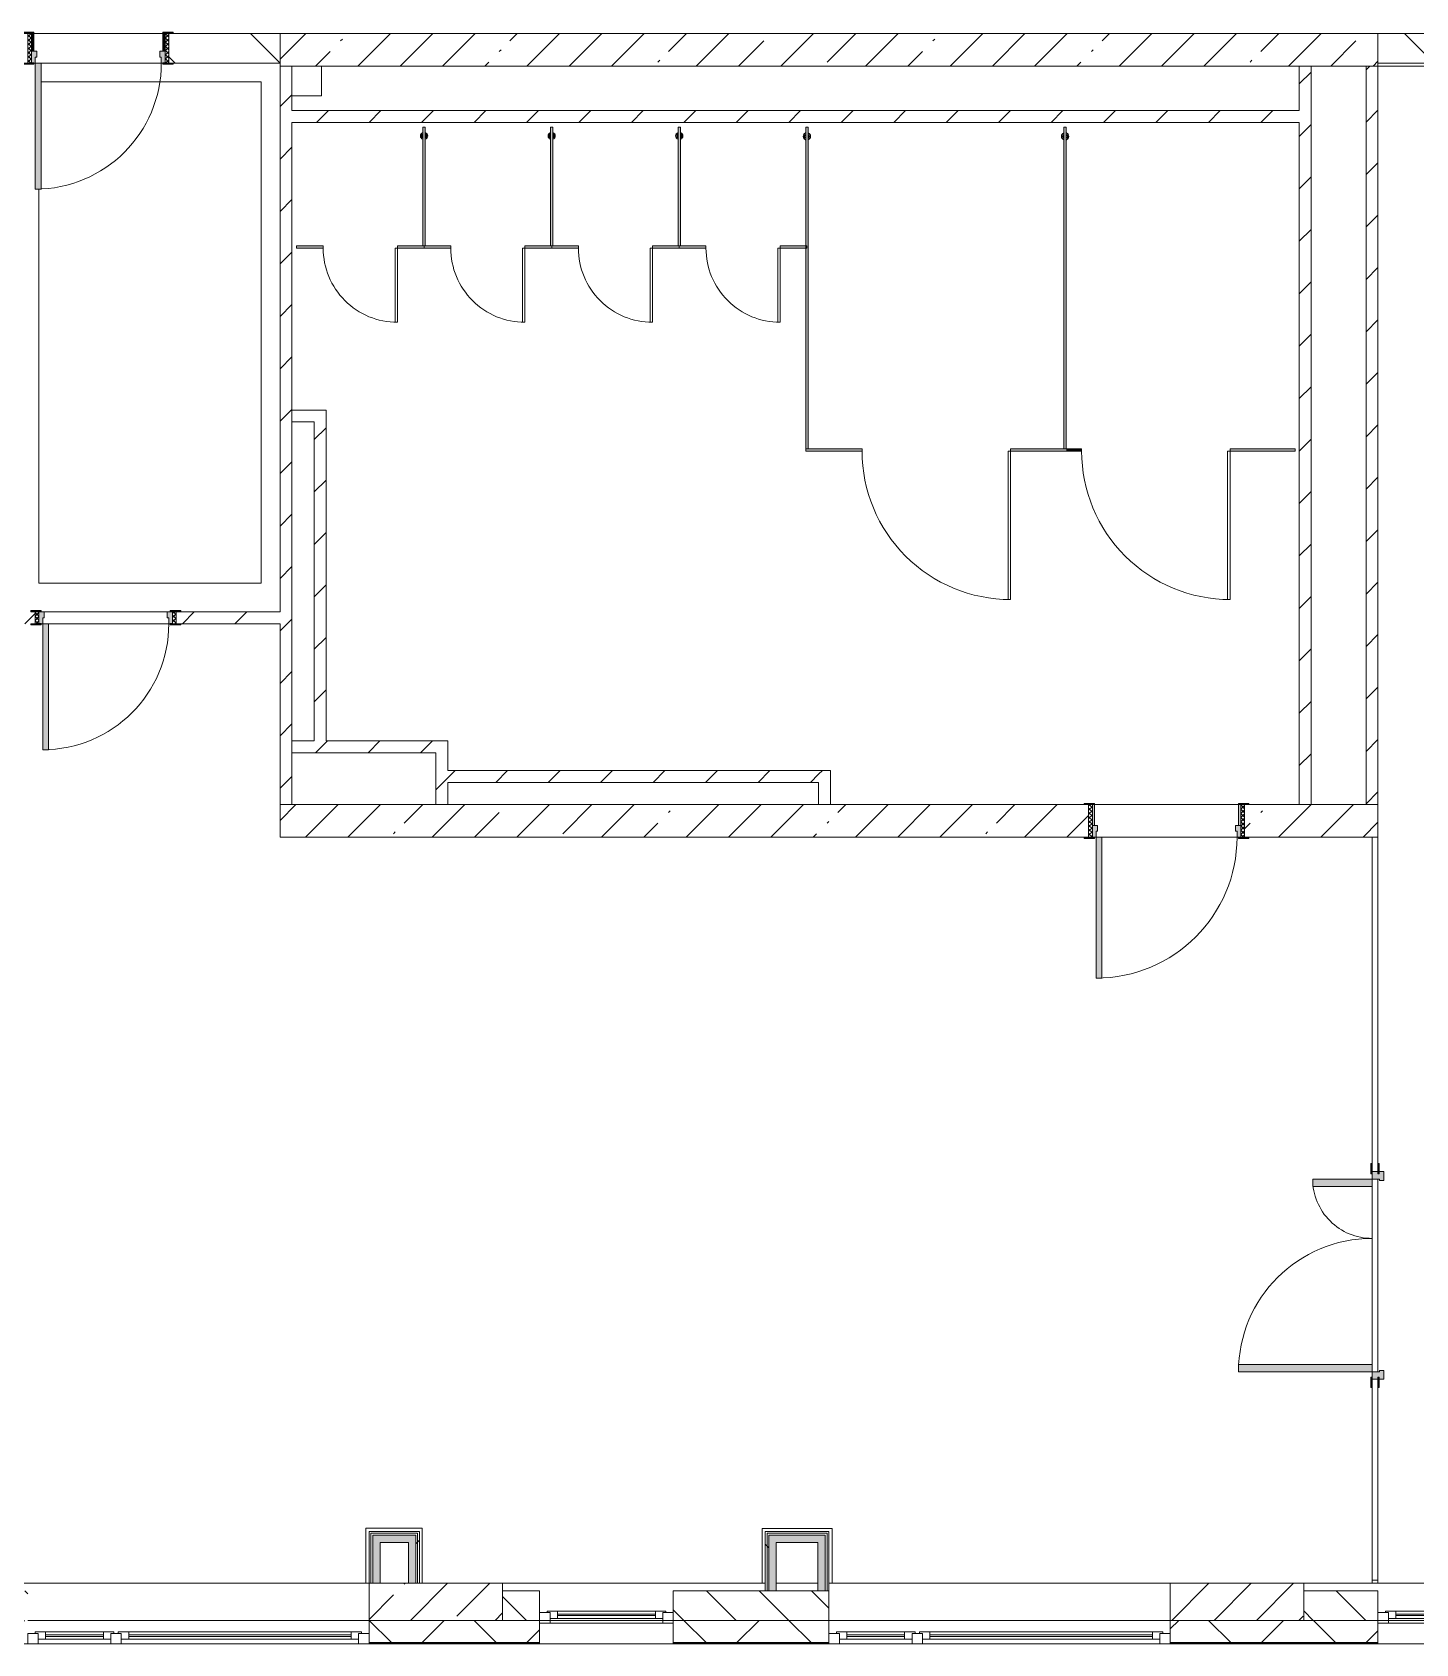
# Model space of a CAD drawing. Header units: millimetres. Extents: x -3245 to 186632, y -8553 to 29000.
# Drawn here: x 169882 to 179207, y -258 to 10608 of the extents above; entities that cross this region are included whole.
import ezdxf

# ---------------------------------------------------------------- set-up
doc = ezdxf.new("R2010")
doc.units = ezdxf.units.MM
for name, color, linetype, lineweight in [('A-DETL-18', 7, 'Continuous', 5), ('A-DOOR-5', 7, 'Continuous', 5), ('A-GENM', 7, 'Continuous', 5), ('A-GLAZ-2', 7, 'Continuous', 5), ('A-WALL', 7, 'Continuous', 9), ('A-WALL-7', 7, 'Continuous', 5), ('I-WALL-29', 7, 'Continuous', 5), ('S-COLS-2', 7, 'Continuous', 5)]:
    doc.layers.add(name, color=color, linetype=linetype, lineweight=lineweight)
for name, color, linetype, lineweight, true_color in [('A-DOOR-2', 7, 'Continuous', 5, 0xaaaaaa), ('A-DOOR-3', 7, 'Continuous', 5, 0xe2e2e2), ('A-DOOR-FRAM-2', 7, 'Continuous', 5, 0xe2e2e2), ('A-DOOR-FRAM-3', 7, 'Continuous', 5, 0xaaaaaa), ('A-FLOR-2', 7, 'Continuous', 5, 0xaaaaaa), ('A-GENM-1', 7, 'Continuous', 5, 0xe2ddcd), ('I-WALL-27', 7, 'Continuous', 5, 0xe7e7e7)]:
    doc.layers.add(name, color=color, linetype=linetype, lineweight=lineweight, true_color=true_color)
pattern_1 = [(45, (59622.45, 0), (-176.7767, 176.7767), [])]
pattern_2 = [(45, (59622.45, 0), (-285.1231, 285.1231), []), (45, (59907.57, 0), (-285.1231, 285.1231), [504.031, -100.806, 16.764, -84.042])]
pattern_3 = [(45, (59622.45, 0), (-530.33, 530.33), []), (135, (59622.45, 0), (-530.33, -530.33), [])]

# ---------------------------------------------------------------- blocks, each defined once
blk = doc.blocks.new('120_Окно_СКБ_1Ст - 120_Окно_СКБ_1Ст 900х2500_h_ с форточкой-22876038-2_4_1_птичка')
at = {"layer": 'A-GLAZ-2'}
for p, q in [((-450, -127), (-450, -57)), ((-450, -57), (-380, -57)), ((450, -57), (-450, -57)), ((-380, -57), (-380, -127)), ((380, -87), (-380, -87)), ((-380, -87), (-380, -127)), ((-330, -137), (-330, -87)), ((-330, -107), (330, -107)), ((330, -137), (330, -87)), ((380, -127), (380, -57)), ((380, -57), (450, -57)), ((380, -127), (380, -87)), ((450, -57), (450, -127)), ((-380, -127), (-450, -127)), ((-450, -127), (-400, -127)), ((-380, -127), (-400, -127)), ((-400, -127), (-400, -137)), ((-400, -137), (400, -137)), ((400, -137), (-400, -137)), ((330, -117), (-330, -117)), ((450, -127), (380, -127)), ((400, -127), (380, -127)), ((400, -127), (450, -127)), ((400, -137), (400, -127))]:
    blk.add_line(p, q, dxfattribs=at)
blk = doc.blocks.new('120_Окно_СКБ_2Ст_Фрамуга сверху - 120_Окно_СКБ_2Ст_2300х2500_h_ ДОО-22877051-2_4_1_птичка')
at = {"layer": 'A-GLAZ-2'}
for p, q in [((-1150, 13), (-1150, 83)), ((-1150, 83), (-1080, 83)), ((1150, 83), (-1150, 83)), ((-1080, 13), (-1150, 13)), ((-1150, 13), (-1100, 13)), ((-1080, 13), (-1100, 13)), ((-1100, 13), (-1100, 3)), ((-1100, 3), (540, 3)), ((540, 3), (-1100, 3)), ((-1080, 83), (-1080, 13)), ((-1080, 83), (1080, 83)), ((520, 53), (-1080, 53)), ((-1080, 53), (-1080, 13)), ((-1030, 3), (-1030, 53)), ((-1030, 33), (470, 33)), ((470, 23), (-1030, 23)), ((470, 3), (470, 53)), ((520, 13), (520, 83)), ((520, 83), (590, 83)), ((520, 13), (520, 53)), ((590, 13), (520, 13)), ((540, 13), (520, 13)), ((540, 13), (570, 13)), ((540, 13), (570, 13)), ((540, 3), (540, 13)), ((590, 13), (570, 13)), ((570, 13), (570, 3)), ((570, 3), (1100, 3)), ((1100, 3), (570, 3)), ((590, 83), (590, 13)), ((1080, 53), (590, 53)), ((590, 53), (590, 13)), ((640, 3), (640, 53)), ((640, 33), (1030, 33)), ((1030, 23), (640, 23)), ((1030, 3), (1030, 53)), ((1080, 13), (1080, 83)), ((1080, 83), (1150, 83)), ((1080, 13), (1080, 53)), ((1150, 13), (1080, 13)), ((1100, 13), (1080, 13)), ((1100, 13), (1150, 13)), ((1100, 3), (1100, 13)), ((1150, 83), (1150, 13))]:
    blk.add_line(p, q, dxfattribs=at)
blk = doc.blocks.new('120_Окно_СКБ_1Ст - 120_Окно_СКБ_1Ст 900х2500_h_ с форточкой-22876796-2_4_1_птичка')
at = {"layer": 'A-GLAZ-2'}
for p, q in [((-450, -127), (-450, -57)), ((-450, -57), (-380, -57)), ((450, -57), (-450, -57)), ((-380, -57), (-380, -127)), ((380, -87), (-380, -87)), ((-380, -87), (-380, -127)), ((-330, -137), (-330, -87)), ((-330, -107), (330, -107)), ((330, -137), (330, -87)), ((380, -127), (380, -57)), ((380, -57), (450, -57)), ((380, -127), (380, -87)), ((450, -57), (450, -127)), ((-380, -127), (-450, -127)), ((-450, -127), (-400, -127)), ((-380, -127), (-400, -127)), ((-400, -127), (-400, -137)), ((-400, -137), (400, -137)), ((400, -137), (-400, -137)), ((330, -117), (-330, -117)), ((450, -127), (380, -127)), ((400, -127), (380, -127)), ((400, -127), (450, -127)), ((400, -137), (400, -127))]:
    blk.add_line(p, q, dxfattribs=at)
blk = doc.blocks.new('110_Дверь_СКБ_1Ст_Внутренняя1 - Д-7а_л__950x2100h_Туалет-V161-2_4_1_птичка')
at = {"layer": 'A-DOOR-2'}
h = blk.add_hatch(dxfattribs=at)
h.set_pattern_fill('FP_168', color=256, style=0, pattern_type=2)
h.set_pattern_definition([(135, (1776.41, 174.685), (-14.14214, -14.14214), []), (225, (1776.41, 174.685), (14.14214, -14.14214), [])])
h.paths.add_polyline_path([(537.5, 110), (512.5, 110), (512.5, -110), (537.5, -110)])
at = {"layer": 'A-DOOR-3'}
h = blk.add_hatch(color=256, dxfattribs=at)
h.paths.add_polyline_path([(487.5, 110), (487.5, 70), (477.5, 70), (477.5, 30), (512.5, 30), (512.5, 110)])
h.paths.add_polyline_path([(-462.5, 110), (-487.5, 110), (-487.5, 30), (-452.5, 30), (-452.5, 70), (-462.5, 70)])
at = {"layer": 'A-DOOR-FRAM-2'}
for points in [[(447.5, 1060), (447.5, 110), (487.5, 110), (487.5, 1060)], [(-542.5, 118), (-542.5, 110), (-472.5, 110), (-472.5, 118)], [(567.5, 118), (497.5, 118), (497.5, 110), (567.5, 110)], [(-472.5, 30), (-487.5, 30), (-487.5, -110), (-472.5, -110)], [(512.5, 30), (497.5, 30), (497.5, -110), (512.5, -110)], [(-542.5, -110), (-542.5, -118), (-472.5, -118), (-472.5, -110)], [(567.5, -110), (497.5, -110), (497.5, -118), (567.5, -118)]]:
    blk.add_hatch(color=256, dxfattribs=at).paths.add_polyline_path(points)
at = {"layer": 'A-DOOR-FRAM-3'}
h = blk.add_hatch(dxfattribs=at)
h.set_pattern_fill('FP_169', color=256, style=0, pattern_type=2)
h.set_pattern_definition([(45, (-346.384, 174.685), (-14.1421, 14.1421), []), (135, (-346.384, 174.685), (-14.1421, -14.1421), [])])
h.paths.add_polyline_path([(-487.5, 110), (-512.5, 110), (-512.5, -110), (-487.5, -110)])
at = {"layer": 'A-DOOR-2'}
for p, q in [((487.5, 1060), (447.5, 1060)), ((447.5, 1060), (447.5, 110)), ((487.5, 110), (487.5, 1060)), ((447.5, 110), (487.5, 110))]:
    blk.add_line(p, q, dxfattribs=at)
blk.add_arc((487.5, 110), 950, 90, 180, dxfattribs=at)
at = {"layer": 'A-DOOR-FRAM-3'}
for p, q in [((-472.5, 118), (-542.5, 118)), ((-542.5, 118), (-542.5, 110)), ((-542.5, 110), (-472.5, 110)), ((-487.5, 110), (-512.5, 110)), ((-512.5, 110), (-512.5, -110)), ((-462.5, 110), (-487.5, 110)), ((-487.5, 110), (-487.5, 30)), ((-487.5, -110), (-487.5, 110)), ((-472.5, 110), (-487.5, 110)), ((-487.5, 110), (-487.5, 109)), ((-487.5, 109), (-472.5, 109)), ((-472.5, 110), (-472.5, 118)), ((-472.5, 109), (-472.5, 110)), ((-462.5, 70), (-462.5, 110)), ((487.5, 110), (487.5, 70)), ((512.5, 110), (487.5, 110)), ((567.5, 118), (497.5, 118)), ((497.5, 118), (497.5, 110)), ((512.5, 110), (497.5, 110)), ((497.5, 110), (497.5, 109)), ((497.5, 110), (567.5, 110)), ((497.5, 109), (512.5, 109)), ((512.5, 30), (512.5, 110)), ((537.5, 110), (512.5, 110)), ((512.5, 110), (512.5, -110)), ((512.5, 109), (512.5, 110)), ((537.5, -110), (537.5, 110)), ((567.5, 110), (567.5, 118)), ((-487.5, 30), (-452.5, 30)), ((-472.5, 30), (-487.5, 30)), ((-487.5, 30), (-487.5, -110)), ((-472.5, -110), (-472.5, 30)), ((-452.5, 70), (-462.5, 70)), ((-452.5, 30), (-452.5, 70)), ((487.5, 70), (477.5, 70)), ((477.5, 70), (477.5, 30)), ((477.5, 30), (512.5, 30)), ((512.5, 30), (497.5, 30)), ((497.5, 30), (497.5, -110)), ((512.5, -110), (512.5, 30)), ((-472.5, -110), (-542.5, -110)), ((-542.5, -110), (-542.5, -118)), ((-542.5, -118), (-472.5, -118)), ((-512.5, -110), (-487.5, -110)), ((-487.5, -110), (-472.5, -110)), ((-472.5, -118), (-472.5, -110)), ((497.5, -110), (512.5, -110)), ((567.5, -110), (497.5, -110)), ((497.5, -110), (497.5, -118)), ((497.5, -118), (567.5, -118)), ((512.5, -110), (537.5, -110)), ((567.5, -118), (567.5, -110))]:
    blk.add_line(p, q, dxfattribs=at)
blk = doc.blocks.new('110_Дверь_СКБ_1Ст_Внутренняя1 - Д-8 950x2100h_охрана-V164-2_4_1_птичка')
at = {"layer": 'A-DOOR-2'}
h = blk.add_hatch(dxfattribs=at)
h.set_pattern_fill('FP_136', color=256, style=0, pattern_type=2)
h.set_pattern_definition([(135, (1826.41, 164.685), (-14.14214, -14.14214), []), (225, (1826.41, 164.685), (14.14214, -14.14214), [])])
h.paths.add_polyline_path([(487.5, 100), (462.5, 100), (462.5, -100), (487.5, -100)])
at = {"layer": 'A-DOOR-3'}
h = blk.add_hatch(color=256, dxfattribs=at)
h.paths.add_polyline_path([(437.5, 100), (437.5, 60), (427.5, 60), (427.5, 20), (462.5, 20), (461.2, 100)])
h.paths.add_polyline_path([(-437.5, 100), (-437.5, 20), (-402.5, 20), (-402.5, 60), (-412.5, 60), (-412.5, 100)])
at = {"layer": 'A-DOOR-FRAM-2'}
for points in [[(397.5, 950), (397.5, 100), (437.5, 100), (437.5, 950)], [(-422.5, 108), (-492.5, 108), (-492.5, 100), (-422.5, 100)], [(-422.5, 20), (-437.5, 20), (-437.5, -100), (-422.5, -100)], [(461.2, 108), (447.5, 108), (447.5, 100), (517.5, 100), (517.5, 108)], [(461.2, 20), (447.5, 20), (447.5, -100), (462.5, -100), (462.5, 20)], [(-422.5, -100), (-492.5, -100), (-492.5, -108), (-422.5, -108)], [(517.5, -100), (447.5, -100), (447.5, -108), (517.5, -108)]]:
    blk.add_hatch(color=256, dxfattribs=at).paths.add_polyline_path(points)
at = {"layer": 'A-DOOR-FRAM-3'}
h = blk.add_hatch(dxfattribs=at)
h.set_pattern_fill('FP_137', color=256, style=0, pattern_type=2)
h.set_pattern_definition([(45, (-296.384, 164.685), (-14.1421, 14.1421), []), (135, (-296.384, 164.685), (-14.1421, -14.1421), [])])
h.paths.add_polyline_path([(-437.5, 100), (-462.5, 100), (-462.5, -100), (-437.5, -100)])
at = {"layer": 'A-DOOR-2'}
for p, q in [((437.5, 950), (397.5, 950)), ((397.5, 950), (397.5, 100)), ((437.5, 100), (437.5, 950)), ((397.5, 100), (437.5, 100))]:
    blk.add_line(p, q, dxfattribs=at)
blk.add_arc((437.5, 100), 850, 90, 180, dxfattribs=at)
at = {"layer": 'A-DOOR-FRAM-3'}
for p, q in [((-422.5, 108), (-492.5, 108)), ((-492.5, 108), (-492.5, 100)), ((-492.5, 100), (-422.5, 100)), ((-437.5, 100), (-462.5, 100)), ((-462.5, 100), (-462.5, -100)), ((-412.5, 100), (-437.5, 100)), ((-437.5, 100), (-437.5, 20)), ((-437.5, -100), (-437.5, 100)), ((-422.5, 100), (-437.5, 100)), ((-437.5, 100), (-437.5, 99)), ((-437.5, 99), (-422.5, 99)), ((-437.5, 20), (-402.5, 20)), ((-422.5, 20), (-437.5, 20)), ((-437.5, 20), (-437.5, -100)), ((-422.5, 100), (-422.5, 108)), ((-422.5, 99), (-422.5, 100)), ((-422.5, -100), (-422.5, 20)), ((-412.5, 60), (-412.5, 100)), ((-402.5, 60), (-412.5, 60)), ((-402.5, 20), (-402.5, 60)), ((437.5, 60), (427.5, 60)), ((427.5, 60), (427.5, 20)), ((427.5, 20), (462.5, 20)), ((437.5, 100), (437.5, 60)), ((462.5, 100), (437.5, 100)), ((517.5, 108), (447.5, 108)), ((447.5, 108), (447.5, 100)), ((462.5, 100), (447.5, 100)), ((447.5, 100), (447.5, 99)), ((447.5, 100), (517.5, 100)), ((447.5, 99), (462.5, 99)), ((462.5, 20), (447.5, 20)), ((447.5, 20), (447.5, -100)), ((462.5, 20), (462.5, 100)), ((487.5, 100), (462.5, 100)), ((462.5, 100), (462.5, -100)), ((462.5, 99), (462.5, 100)), ((462.5, -100), (462.5, 20)), ((487.5, -100), (487.5, 100)), ((517.5, 100), (517.5, 108)), ((-422.5, -100), (-492.5, -100)), ((-492.5, -100), (-492.5, -108)), ((-492.5, -108), (-422.5, -108)), ((-462.5, -100), (-437.5, -100)), ((-437.5, -100), (-422.5, -100)), ((-422.5, -108), (-422.5, -100)), ((447.5, -100), (462.5, -100)), ((517.5, -100), (447.5, -100)), ((447.5, -100), (447.5, -108)), ((447.5, -108), (517.5, -108)), ((462.5, -100), (487.5, -100)), ((517.5, -108), (517.5, -100))]:
    blk.add_line(p, q, dxfattribs=at)
blk = doc.blocks.new('110_Дверь_СКБ_1Ст_Внутренняя1 - Д-8 950x2100h_охрана-V165-2_4_1_птичка')
at = {"layer": 'A-DOOR-2'}
h = blk.add_hatch(dxfattribs=at)
h.set_pattern_fill('FP_172', color=256, style=0, pattern_type=2)
h.set_pattern_definition([(135, (1826.41, 104.685), (-14.14214, -14.14214), []), (225, (1826.41, 104.685), (14.14214, -14.14214), [])])
h.paths.add_polyline_path([(487, 40), (462, 40), (462, -40), (487, -40)])
at = {"layer": 'A-DOOR-3'}
h = blk.add_hatch(color=256, dxfattribs=at)
h.paths.add_polyline_path([(437, 40), (437, 0), (427, 0), (427, -40), (462, -40), (462, 40)])
h.paths.add_polyline_path([(-413, 40), (-438, 40), (-438, -40), (-403, -40), (-403, 0), (-413, 0)])
at = {"layer": 'A-DOOR-FRAM-2'}
for points in [[(437, 890), (397, 890), (397, 40), (437, 40), (437, 67)], [(-493, 48), (-493, 40), (-423, 40), (-423, 48)], [(517, 48), (447, 48), (447, 40), (517, 40)], [(-423, -40), (-493, -40), (-493, -48), (-423, -48)], [(447, -40), (447, -48), (517, -48), (517, -40)]]:
    blk.add_hatch(color=256, dxfattribs=at).paths.add_polyline_path(points)
at = {"layer": 'A-DOOR-FRAM-3'}
h = blk.add_hatch(dxfattribs=at)
h.set_pattern_fill('FP_173', color=256, style=0, pattern_type=2)
h.set_pattern_definition([(45, (-296.384, 104.685), (-14.1421, 14.1421), []), (135, (-296.384, 104.685), (-14.1421, -14.1421), [])])
h.paths.add_polyline_path([(-438, 40), (-463, 40), (-463, -40), (-438, -40)])
at = {"layer": 'A-DOOR-2'}
for p, q in [((437, 890), (397, 890)), ((397, 890), (397, 40)), ((437, 40), (437, 890)), ((397, 40), (437, 40))]:
    blk.add_line(p, q, dxfattribs=at)
blk.add_arc((437, 40), 850, 90, 180, dxfattribs=at)
at = {"layer": 'A-DOOR-FRAM-3'}
for p, q in [((-423, 48), (-493, 48)), ((-493, 48), (-493, 40)), ((-493, 40), (-423, 40)), ((-438, 40), (-463, 40)), ((-463, 40), (-463, -40)), ((-413, 40), (-438, 40)), ((-438, 40), (-438, -40)), ((-438, -40), (-438, 40)), ((-423, 40), (-438, 40)), ((-438, 40), (-438, 39)), ((-438, 39), (-423, 39)), ((-423, 40), (-423, 48)), ((-423, 39), (-423, 40)), ((-413, 0), (-413, 40)), ((-403, 0), (-413, 0)), ((-403, -40), (-403, 0)), ((437, 0), (427, 0)), ((427, 0), (427, -40)), ((437, 40), (437, 0)), ((462, 40), (437, 40)), ((517, 48), (447, 48)), ((447, 48), (447, 40)), ((462, 40), (447, 40)), ((447, 40), (447, 39)), ((447, 40), (517, 40)), ((447, 39), (462, 39)), ((462, -40), (462, 40)), ((487, 40), (462, 40)), ((462, 40), (462, -40)), ((462, 39), (462, 40)), ((487, -40), (487, 40)), ((517, 40), (517, 48)), ((-423, -40), (-493, -40)), ((-493, -40), (-493, -48)), ((-493, -48), (-423, -48)), ((-463, -40), (-438, -40)), ((-423, -39), (-438, -39)), ((-438, -39), (-438, -40)), ((-438, -40), (-403, -40)), ((-438, -40), (-423, -40)), ((-423, -40), (-423, -39)), ((-423, -48), (-423, -40)), ((427, -40), (462, -40)), ((462, -39), (447, -39)), ((447, -39), (447, -40)), ((447, -40), (462, -40)), ((517, -40), (447, -40)), ((447, -40), (447, -48)), ((447, -48), (517, -48)), ((462, -40), (462, -39)), ((462, -40), (487, -40)), ((517, -48), (517, -40))]:
    blk.add_line(p, q, dxfattribs=at)
blk = doc.blocks.new('131_Сантехническая перегородка_Дверь 5 - СД-1-V245-2_4_1_птичка')
at = {"layer": 'A-GENM-1'}
for points in [[(70, 8), (70, -8), (250, -8), (250, 8)], [(750, 8), (750, -8), (930, -8), (930, 8)]]:
    blk.add_hatch(color=256, dxfattribs=at).paths.add_polyline_path(points)
at = {"layer": 'A-DOOR-5'}
for p, q in [((266, 508), (250, 508)), ((250, 8), (250, 508)), ((266, 8), (266, 508)), ((266, 8), (250, 8))]:
    blk.add_line(p, q, dxfattribs=at)
blk.add_arc((250, 8), 500, 360, 90, dxfattribs=at)
at = {"layer": 'A-GENM'}
for p, q in [((250, 8), (70, 8)), ((70, 8), (70, -8)), ((250, -8), (250, 8)), ((930, 8), (750, 8)), ((750, 8), (750, -8)), ((930, -8), (930, 8)), ((70, -8), (250, -8)), ((750, -8), (930, -8))]:
    blk.add_line(p, q, dxfattribs=at)
blk = doc.blocks.new('131_Сантехническая перегородка 6 - СП-1-V243-2_4_1_птичка')
at = {"layer": 'A-GENM-1'}
blk.add_hatch(color=256, dxfattribs=at).paths.add_polyline_path([(800, 8), (0, 8), (0, -8), (800, -8)])
at = {"layer": 'A-GENM'}
for p, q in [((800, 8), (0, 8)), ((0, 8), (0, -8)), ((800, -8), (800, 8)), ((0, -8), (800, -8))]:
    blk.add_line(p, q, dxfattribs=at)
at = {"layer": 'A-GENM', "flags": 128}
for points in [[(71, 8), (71, 9), (71, 9), (70, 9), (70, 10), (70, 10), (69, 11), (69, 11), (68, 12), (68, 12), (67, 12), (67, 13), (66, 13), (66, 13), (65, 14), (65, 14), (64, 14), (64, 14), (63, 14), (62, 15), (62, 15), (61, 15), (61, 15), (60, 15), (59, 15), (59, 15), (58, 15), (58, 15), (57, 15), (56, 15), (56, 15), (55, 15), (55, 15), (54, 14), (54, 14), (53, 14), (52, 14), (52, 13), (51, 13), (51, 13), (50, 13), (50, 12), (49, 12), (49, 11), (48, 11), (48, 11), (48, 10), (47, 10), (47, 9), (46, 9), (46, 8), (46, 8)], [(46, -8), (46, -9), (47, -9), (47, -9), (47, -10), (48, -10), (48, -11), (49, -11), (49, -12), (50, -12), (50, -12), (51, -13), (51, -13), (52, -13), (52, -14), (53, -14), (53, -14), (54, -14), (54, -14), (55, -15), (56, -15), (56, -15), (57, -15), (57, -15), (58, -15), (59, -15), (59, -15), (60, -15), (60, -15), (61, -15), (62, -15), (62, -15), (63, -15), (63, -14), (64, -14), (64, -14), (65, -14), (66, -13), (66, -13), (67, -13), (67, -13), (68, -12), (68, -12), (69, -11), (69, -11), (69, -11), (70, -10), (70, -10), (71, -9), (71, -9), (71, -8), (71, -8)]]:
    blk.add_lwpolyline(points, dxfattribs=at)
at = {"layer": 'A-GENM'}
for radius, start, end in [(24.6, 19.9113, 160.0887), (17.6, 45, 135), (17.6, 45, 135), (15.1, 45, 135), (24.6, 199.9113, 340.0887), (17.6, 225, 315), (17.6, 225, 315), (15.1, 225, 315)]:
    blk.add_arc((59, 0), radius, start, end, dxfattribs=at)
blk = doc.blocks.new('131_Сантехническая перегородка 7 - СП-1-V242-2_4_1_птичка')
at = {"layer": 'A-GENM-1'}
blk.add_hatch(color=256, dxfattribs=at).paths.add_polyline_path([(2166, 8), (-4, 8), (-4, -8), (2166, -8)])
at = {"layer": 'A-GENM'}
for p, q in [((2166, 8), (-4, 8)), ((-4, 8), (-4, -8)), ((2166, -8), (2166, 8)), ((-4, -8), (2166, -8))]:
    blk.add_line(p, q, dxfattribs=at)
at = {"layer": 'A-GENM', "flags": 128}
for points in [[(71, 8), (71, 9), (71, 9), (70, 9), (70, 10), (70, 10), (69, 11), (69, 11), (68, 12), (68, 12), (67, 12), (67, 13), (66, 13), (66, 13), (65, 14), (65, 14), (64, 14), (64, 14), (63, 14), (62, 15), (62, 15), (61, 15), (61, 15), (60, 15), (59, 15), (59, 15), (58, 15), (58, 15), (57, 15), (56, 15), (56, 15), (55, 15), (55, 15), (54, 14), (54, 14), (53, 14), (52, 14), (52, 13), (51, 13), (51, 13), (50, 13), (50, 12), (49, 12), (49, 11), (48, 11), (48, 11), (48, 10), (47, 10), (47, 9), (46, 9), (46, 8), (46, 8)], [(46, -8), (46, -9), (47, -9), (47, -9), (47, -10), (48, -10), (48, -11), (49, -11), (49, -12), (50, -12), (50, -12), (51, -13), (51, -13), (52, -13), (52, -14), (53, -14), (53, -14), (54, -14), (54, -14), (55, -15), (56, -15), (56, -15), (57, -15), (57, -15), (58, -15), (59, -15), (59, -15), (60, -15), (60, -15), (61, -15), (62, -15), (62, -15), (63, -15), (63, -14), (64, -14), (64, -14), (65, -14), (66, -13), (66, -13), (67, -13), (67, -13), (68, -12), (68, -12), (69, -11), (69, -11), (69, -11), (70, -10), (70, -10), (71, -9), (71, -9), (71, -8), (71, -8)]]:
    blk.add_lwpolyline(points, dxfattribs=at)
at = {"layer": 'A-GENM'}
for radius, start, end in [(24.6, 19.9113, 160.0887), (17.6, 45, 135), (17.6, 45, 135), (15.1, 45, 135), (24.6, 199.9113, 340.0887), (17.6, 225, 315), (17.6, 225, 315), (15.1, 225, 315)]:
    blk.add_arc((59, 0), radius, start, end, dxfattribs=at)
blk = doc.blocks.new('131_Сантехническая перегородка_Дверь МГН - СД-1-V244-2_4_1_птичка')
at = {"layer": 'A-GENM-1'}
for points in [[(-370, 8), (-370, -8), (10, -8), (10, 8)], [(1010, 8), (1010, -8), (1390, -8), (1390, 8)]]:
    blk.add_hatch(color=256, dxfattribs=at).paths.add_polyline_path(points)
at = {"layer": 'A-DOOR-5'}
for p, q in [((10, 1008), (26, 1008)), ((10, 8), (10, 1008)), ((26, 8), (26, 1008)), ((10, 8), (26, 8))]:
    blk.add_line(p, q, dxfattribs=at)
blk.add_arc((10, 8), 1000, 360, 90, dxfattribs=at)
at = {"layer": 'A-GENM'}
for p, q in [((10, 8), (-370, 8)), ((-370, 8), (-370, -8)), ((10, -8), (10, 8)), ((1390, 8), (1010, 8)), ((1010, 8), (1010, -8)), ((1390, -8), (1390, 8)), ((-370, -8), (10, -8)), ((1010, -8), (1390, -8))]:
    blk.add_line(p, q, dxfattribs=at)
blk = doc.blocks.new('131_Сантехническая перегородка_Дверь МГН 2 - СД-1-V246-2_4_1_птичка')
at = {"layer": 'A-GENM-1'}
for points in [[(10, 8), (-430, 8), (-430, -8), (10, -8)], [(1010, 8), (1010, -8), (1110, -8), (1110, 8)]]:
    blk.add_hatch(color=256, dxfattribs=at).paths.add_polyline_path(points)
at = {"layer": 'A-DOOR-5'}
for p, q in [((10, 1008), (26, 1008)), ((10, 8), (10, 1008)), ((26, 8), (26, 1008)), ((10, 8), (26, 8))]:
    blk.add_line(p, q, dxfattribs=at)
blk.add_arc((10, 8), 1000, 360, 90, dxfattribs=at)
at = {"layer": 'A-GENM'}
for p, q in [((10, 8), (-430, 8)), ((-430, 8), (-430, -8)), ((10, -8), (10, 8)), ((1110, 8), (1010, 8)), ((1010, 8), (1010, -8)), ((1110, -8), (1110, 8)), ((-430, -8), (10, -8)), ((1010, -8), (1110, -8))]:
    blk.add_line(p, q, dxfattribs=at)
blk = doc.blocks.new('110_Дверь_СКБ_2Ст - Д-5_п__в составе перегородки _не входит в спец__-32680317-2_4_1_птичка')
at = {"layer": 'A-DOOR-3'}
h = blk.add_hatch(color=256, dxfattribs=at)
h.paths.add_polyline_path([(712, -20), (712, 60), (652, 60), (652, 30), (662, 30), (662, -20)])
h.paths.add_polyline_path([(-628, 60), (-688, 60), (-688, -20), (-638, -20), (-638, 30), (-628, 30)])
for points in [[(-588, -420), (-588, -20), (-638, -20), (-638, -420)], [(662, -20), (612, -20), (612, -920), (662, -920)]]:
    blk.add_hatch(color=256, dxfattribs=at).paths.add_polyline_path(points)
at = {"layer": 'A-DOOR-FRAM-2'}
for points in [[(-673, 28), (-743, 28), (-743, 20), (-673, 20)], [(767, 28), (697, 28), (697, 20), (767, 20)], [(-673, -20), (-743, -20), (-743, -28), (-673, -28)], [(767, -20), (697, -20), (697, -28), (767, -28)]]:
    blk.add_hatch(color=256, dxfattribs=at).paths.add_polyline_path(points)
at = {"layer": 'A-DOOR-2'}
for p, q in [((-638, -20), (-588, -20)), ((-638, -420), (-638, -20)), ((-588, -20), (-588, -420)), ((612, -20), (662, -20)), ((612, -920), (612, -20)), ((662, -20), (662, -920)), ((-588, -420), (-638, -420)), ((662, -920), (612, -920))]:
    blk.add_line(p, q, dxfattribs=at)
for centre, radius, start, end in [((-638, -20), 400, 270, 0), ((662, -20), 900, 180, 270)]:
    blk.add_arc(centre, radius, start, end, dxfattribs=at)
at = {"layer": 'A-DOOR-FRAM-3'}
for p, q in [((-743, 28), (-673, 28)), ((-743, 20), (-743, 28)), ((-673, 20), (-743, 20)), ((-688, 60), (-628, 60)), ((-688, -20), (-688, 60)), ((-688, 20), (-673, 20)), ((-688, 19), (-688, 20)), ((-673, 19), (-688, 19)), ((-673, 28), (-673, 20)), ((-673, 20), (-673, 19)), ((-638, 30), (-638, -20)), ((-628, 30), (-638, 30)), ((-628, 60), (-628, 30)), ((652, 60), (712, 60)), ((652, 30), (652, 60)), ((662, 30), (652, 30)), ((662, -20), (662, 30)), ((697, 20), (697, 28)), ((697, 28), (767, 28)), ((697, 19), (697, 20)), ((697, 20), (712, 20)), ((767, 20), (697, 20)), ((712, 19), (697, 19)), ((712, 60), (712, -20)), ((712, 20), (712, 19)), ((767, 28), (767, 20)), ((-743, -20), (-673, -20)), ((-743, -28), (-743, -20)), ((-673, -28), (-743, -28)), ((-638, -20), (-688, -20)), ((-673, -20), (-673, -28)), ((712, -20), (662, -20)), ((697, -28), (697, -20)), ((697, -20), (767, -20)), ((767, -28), (697, -28)), ((767, -20), (767, -28))]:
    blk.add_line(p, q, dxfattribs=at)

msp = doc.modelspace()

# ---------------------------------------------------------------- hatches: boundary and pattern name
at = {"layer": 'A-WALL-7'}
h = msp.add_hatch(dxfattribs=at)
h.set_pattern_fill('FP_133', color=256, style=0, pattern_type=2)
h.set_pattern_definition([(135, (59622.45, 0), (-176.7767, -176.7767), [])])
h.paths.add_polyline_path([(181652.4, -100), (182452.4, -100), (182452.4, 100), (181652.4, 100)])
h.paths.add_polyline_path([(169781.6, -100), (169852.4, -100), (169852.4, 100), (168552.4, 100), (168552.4, -100), (169317.9, -100)])
h.paths.add_polyline_path([(178593.1, -100), (178952.4, -100), (178952.4, 100), (178452.4, 100), (178452.4, -100)])
h.paths.add_polyline_path([(173302.4, -100), (173302.4, 100), (173052.4, 100), (173052.4, -100)])
h.paths.add_polyline_path([(174202.4, -100), (175252.4, -100), (175252.4, 100), (174202.4, 100)])
h.paths.add_polyline_path([(154402.4, -100), (154402.4, 100), (154152.4, 100), (154152.4, -100)])
h.paths.add_polyline_path([(155405.1, -100), (158652.4, -100), (158651.4, 100), (155302.4, 100), (155302.4, -100)])
h.paths.add_polyline_path([(162252.4, -100), (162502.4, -100), (162502.4, 100), (162252.4, 100)])
h.paths.add_polyline_path([(164216.5, -100), (164452.4, -100), (164452.4, 100), (163402.4, 100), (163402.4, -100)])
h.paths.add_polyline_path([(160452.4, -100), (161352.4, -100), (161352.4, 100), (160452.4, 100)])
h.paths.add_polyline_path([(152158.8, -100), (152352.4, -100), (152352.4, 100), (151552.4, 100), (151552.4, -100), (151718.2, -100)])
h = msp.add_hatch(dxfattribs=at)
h.set_pattern_fill('FP_123', color=256, style=0, pattern_type=2)
h.set_pattern_definition([(45, (59622.45, 0), (-353.5534, 353.5534), []), (135, (59622.45, 0), (-353.5534, -353.5534), [])])
h.paths.add_polyline_path([(181839.4, -250), (182452.4, -250), (182452.4, -100), (181652.4, -100), (181652.4, -250)])
h.paths.add_polyline_path([(179984.4, -250), (180752.4, -250), (180752.4, -100), (179852.4, -100), (179852.4, -250)])
h.paths.add_polyline_path([(184622, -250), (184702.4, -250), (184702.4, -100), (183352.4, -100), (183352.4, -250), (183694.4, -250)])
h.paths.add_polyline_path([(172152.4, -250), (173302.4, -250), (173302.4, -100), (172152.4, -100)])
h.paths.add_polyline_path([(166999.1, -250), (167652.4, -250), (167652.4, -100), (166752.4, -100), (166752.4, -250)])
h.paths.add_polyline_path([(168552.4, -250), (169852.4, -250), (169852.4, -100), (168552.4, -100)])
h.paths.add_polyline_path([(174202.4, -250), (175252.4, -250), (175252.4, -100), (174202.4, -100)])
h.paths.add_polyline_path([(178952.4, -250), (178952.4, -100), (177552.4, -100), (177552.4, -250), (178593.1, -250)])
h.paths.add_polyline_path([(161434, -250), (162502.4, -250), (162502.4, -100), (160452.4, -100), (160452.4, -250), (161352.4, -250)])
h.paths.add_polyline_path([(163402.4, -250), (164452.4, -250), (164452.4, -100), (163402.4, -100)])
h.paths.add_polyline_path([(158652.4, -250), (159552.4, -250), (159552.4, -100), (155302.4, -100), (155302.4, -250), (158651.4, -250)])
h.paths.add_polyline_path([(153252.4, -250), (154402.4, -250), (154402.4, -100), (153252.4, -100)])
h.paths.add_polyline_path([(148832.4, -250), (150652.4, -250), (150652.4, -100), (148832.4, -100)])
h.paths.add_polyline_path([(151695, -250), (152352.4, -250), (152352.4, -100), (151552.4, -100), (151552.4, -250)])
at = {"layer": 'I-WALL-27'}
for points in [[(172177.4, 150), (172227.4, 150), (172227.4, 475), (172177.4, 475), (172177.4, 230.5)], [(172417.4, 425), (172467.4, 425), (172467.4, 475), (172227.4, 475), (172227.4, 425)], [(174847.4, 100), (174897.4, 100), (174897.4, 475), (174847.4, 475), (174847.4, 230.5)], [(175177.4, 425), (175227.4, 425), (175227.4, 475), (174897.4, 475), (174897.4, 425)], [(172467.4, 150), (172467.4, 425), (172417.4, 425), (172417.4, 150)], [(175227.4, 100), (175227.4, 425), (175177.4, 425), (175177.4, 100)]]:
    msp.add_hatch(color=256, dxfattribs=at).paths.add_polyline_path(points)
at = {"layer": 'I-WALL-29'}
h = msp.add_hatch(dxfattribs=at)
h.set_pattern_fill('FP_134', color=256, style=0, pattern_type=2)
h.set_pattern_definition([(135, (59622.45, 0), (-353.5534, -353.5534), [])])
h.paths.add_polyline_path([(178952.4, 10400), (180832.4, 10400), (180832.4, 10600), (178952.4, 10600)])
h.paths.add_polyline_path([(166999.1, 10400), (167327.4, 10400), (167327.4, 10600), (166972.4, 10600), (166972.4, 10400)])
h.paths.add_polyline_path([(171172.9, 10400), (171552.4, 10400), (171552.4, 10600), (170802.4, 10600), (170802.4, 10400), (170832.4, 10400)])
h.paths.add_polyline_path([(168727.4, 10400), (169852.4, 10400), (169852.4, 10600), (168727.4, 10600), (168727.4, 10520)])
h = msp.add_hatch(dxfattribs=at)
h.set_pattern_fill('FP_131', color=256, style=0, pattern_type=2)
h.set_pattern_definition(pattern_2)
h.paths.add_polyline_path([(178872.4, 10380), (178952.4, 10380), (178952.4, 10600), (171552.4, 10600), (171552.4, 10380), (175346.8, 10380)])
h = msp.add_hatch(dxfattribs=at)
h.set_pattern_fill('FP_135', color=256, style=0, pattern_type=2)
h.set_pattern_definition(pattern_1)
h.paths.add_polyline_path([(171632.4, 5400), (171632.4, 10380), (171552.4, 10380), (171552.4, 5400)])
h = msp.add_hatch(dxfattribs=at)
h.set_pattern_fill('FP_135', color=256, style=0, pattern_type=2)
h.set_pattern_definition(pattern_1)
h.paths.add_polyline_path([(178422.4, 5400), (178502.4, 5400), (178502.4, 10380), (178422.4, 10380), (178422.4, 5436.5)])
h = msp.add_hatch(dxfattribs=at)
h.set_pattern_fill('FP_135', color=256, style=0, pattern_type=2)
h.set_pattern_definition(pattern_1)
h.paths.add_polyline_path([(178952.4, 5400), (178952.4, 10380), (178872.4, 10380), (178872.4, 5400)])
h = msp.add_hatch(dxfattribs=at)
h.set_pattern_fill('FP_135', color=256, style=0, pattern_type=2)
h.set_pattern_definition(pattern_1)
h.paths.add_polyline_path([(171632.4, 10000), (178422.4, 10000), (178422.4, 10080), (171632.4, 10080), (171632.4, 10064.1)])
h = msp.add_hatch(dxfattribs=at)
h.set_pattern_fill('FP_135', color=256, style=0, pattern_type=2)
h.set_pattern_definition(pattern_1)
h.paths.add_polyline_path([(171862.4, 5830), (171862.4, 7980), (171782.4, 7980), (171782.4, 5830)])
h = msp.add_hatch(dxfattribs=at)
h.set_pattern_fill('FP_135', color=256, style=0, pattern_type=2)
h.set_pattern_definition(pattern_1)
h.paths.add_polyline_path([(169372.4, 6620), (169902.4, 6620), (169902.4, 6700), (169372.4, 6700)])
h.paths.add_polyline_path([(170852.4, 6620), (171552.4, 6620), (171552.4, 6700), (170852.4, 6700)])
h = msp.add_hatch(dxfattribs=at)
h.set_pattern_fill('FP_135', color=256, style=0, pattern_type=2)
h.set_pattern_definition(pattern_1)
h.paths.add_polyline_path([(171636.7, 5750), (172602.4, 5750), (172602.4, 5830), (171632.4, 5830), (171632.4, 5750)])
h = msp.add_hatch(dxfattribs=at)
h.set_pattern_fill('FP_135', color=256, style=0, pattern_type=2)
h.set_pattern_definition(pattern_1)
h.paths.add_polyline_path([(172602.4, 5400), (172682.4, 5400), (172682.4, 5830), (172602.4, 5830), (172602.4, 5750)])
h = msp.add_hatch(dxfattribs=at)
h.set_pattern_fill('FP_135', color=256, style=0, pattern_type=2)
h.set_pattern_definition(pattern_1)
h.paths.add_polyline_path([(175182.4, 5550), (175182.4, 5630), (172682.4, 5630), (172682.4, 5550)])
h = msp.add_hatch(dxfattribs=at)
h.set_pattern_fill('FP_135', color=256, style=0, pattern_type=2)
h.set_pattern_definition(pattern_1)
h.paths.add_polyline_path([(175262.4, 5400), (175262.4, 5630), (175182.4, 5630), (175182.4, 5400)])
h = msp.add_hatch(dxfattribs=at)
h.set_pattern_fill('FP_131', color=256, style=0, pattern_type=2)
h.set_pattern_definition(pattern_2)
h.paths.add_polyline_path([(178952.4, 5180), (178952.4, 5400), (178052.4, 5400), (178052.4, 5180), (178912.4, 5180)])
h.paths.add_polyline_path([(171552.4, 5180), (177002.4, 5180), (177002.4, 5400), (171552.4, 5400)])
h = msp.add_hatch(dxfattribs=at)
h.set_pattern_fill('FP_227', color=256, style=0, pattern_type=2)
h.set_pattern_definition(pattern_3)
h.paths.add_polyline_path([(172479.9, 150), (172479.9, 475), (172467.4, 475), (172467.4, 150)])
h = msp.add_hatch(dxfattribs=at)
h.set_pattern_fill('FP_227', color=256, style=0, pattern_type=2)
h.set_pattern_definition(pattern_3)
h.paths.add_polyline_path([(172479.9, 150), (172492.4, 150), (172492.4, 487.5), (172479.9, 487.5), (172479.9, 230.5)])
h = msp.add_hatch(dxfattribs=at)
h.set_pattern_fill('FP_227', color=256, style=0, pattern_type=2)
h.set_pattern_definition(pattern_3)
h.paths.add_polyline_path([(174822.4, 100), (174834.9, 100), (174834.9, 500), (174822.4, 500), (174822.4, 230.5)])
h = msp.add_hatch(dxfattribs=at)
h.set_pattern_fill('FP_227', color=256, style=0, pattern_type=2)
h.set_pattern_definition(pattern_3)
h.paths.add_polyline_path([(174834.9, 100), (174847.4, 100), (174847.4, 487.5), (174834.9, 487.5), (174834.9, 230.5)])
at = {"layer": 'S-COLS-2'}
h = msp.add_hatch(dxfattribs=at)
h.set_pattern_fill('FP_131', color=256, style=0, pattern_type=2)
h.set_pattern_definition(pattern_2)
h.paths.add_polyline_path([(173052.4, -100), (173052.4, 150), (172152.4, 150), (172152.4, -100), (172564.2, -100)])
h = msp.add_hatch(dxfattribs=at)
h.set_pattern_fill('FP_131', color=256, style=0, pattern_type=2)
h.set_pattern_definition(pattern_2)
h.paths.add_polyline_path([(178452.4, -100), (178452.4, 150), (177552.4, 150), (177552.4, -100), (178129.3, -100)])

# ---------------------------------------------------------------- linework, layer by layer
at = {"layer": 'A-DETL-18'}
for p, q in [((171425.9, 10273.7), (169942.4, 10273.7)), ((171425.9, 6893.7), (171425.9, 10273.7)), ((169925.9, 9550), (169925.9, 6893.7)), ((169925.9, 6893.7), (171425.9, 6893.7))]:
    msp.add_line(p, q, dxfattribs=at)
at = {"layer": 'A-FLOR-2'}
for p, q in [((171832.4, 10380), (171832.4, 10180)), ((180832.4, 10380), (178952.4, 10380)), ((171832.4, 10180), (171632.4, 10180)), ((172131.4, 150), (172131.4, 521)), ((172131.4, 521), (172511.4, 521)), ((172511.4, 521), (172511.4, 150)), ((174802.4, 150), (174802.4, 520)), ((174802.4, 520), (175273.4, 520)), ((175273.4, 520), (175273.4, 150)), ((178912.4, 150), (178912.4, 170)), ((178951.4, 170), (178951.4, 150))]:
    msp.add_line(p, q, dxfattribs=at)
at = {"layer": 'A-WALL'}
for p, q in [((171552.4, 10400), (171552.4, 10600)), ((178952.4, 10600), (178952.4, 10400)), ((171632.4, 10380), (171552.4, 10380)), ((178952.4, 10380), (178872.4, 10380)), ((171552.4, 5400), (171632.4, 5400)), ((178422.4, 5400), (178502.4, 5400)), ((178952.4, 5400), (178872.4, 5400)), ((178952.4, 5180), (178912.4, 5180)), ((172164.9, 487.5), (172164.9, 150)), ((172479.9, 487.5), (172164.9, 487.5)), ((172177.4, 475), (172177.4, 150)), ((172467.4, 475), (172177.4, 475)), ((172467.4, 150), (172467.4, 475)), ((172479.9, 150), (172479.9, 487.5)), ((174834.9, 487.5), (174834.9, 100)), ((175239.9, 487.5), (174834.9, 487.5)), ((174847.4, 475), (174847.4, 100)), ((175227.4, 475), (174847.4, 475)), ((175227.4, 100), (175227.4, 475)), ((175239.9, 100), (175239.9, 487.5)), ((173052.4, -100), (173302.4, -100)), ((173302.4, -100), (173052.4, -100)), ((174202.4, -100), (175252.4, -100)), ((175252.4, -100), (174202.4, -100)), ((178452.4, -100), (178952.4, -100)), ((178952.4, -100), (178452.4, -100)), ((172152.4, -250), (173302.4, -250)), ((172152.4, -253), (173302.4, -253)), ((174202.4, -250), (175252.4, -250)), ((174202.4, -253), (175252.4, -253)), ((177552.4, -250), (178952.4, -250)), ((177552.4, -253), (178952.4, -253))]:
    msp.add_line(p, q, dxfattribs=at)
at = {"layer": 'A-WALL-7'}
for p, q in [((173302.4, 100), (173052.4, 100)), ((173052.4, 100), (173052.4, -100)), ((173302.4, -258), (173302.4, 100)), ((175177.4, 100), (174202.4, 100)), ((174202.4, 100), (174202.4, -258)), ((175252.4, -258), (175252.4, 100)), ((178952.4, 100), (178452.4, 100)), ((178452.4, 100), (178452.4, -100)), ((178952.4, -258), (178952.4, 100)), ((172152.4, -100), (172152.4, -258)), ((172152.4, -100), (173052.4, -100)), ((173302.4, -100), (174202.4, -100)), ((177552.4, -100), (177552.4, -258)), ((177552.4, -100), (178452.4, -100)), ((178952.4, -258), (166752.4, -258)), ((178952.4, -258), (184860.4, -258))]:
    msp.add_line(p, q, dxfattribs=at)
at = {"layer": 'I-WALL-29'}
for p, q in [((169892.4, 10600), (170762.4, 10600)), ((180832.4, 10600), (170832.4, 10600)), ((170752.4, 10400), (169942.4, 10400)), ((170832.4, 10400), (171552.4, 10400)), ((171552.4, 10400), (171552.4, 6700)), ((171632.4, 10080), (171632.4, 10380)), ((171632.4, 10380), (178872.4, 10380)), ((178422.4, 10380), (178422.4, 10080)), ((178502.4, 5400), (178502.4, 10380)), ((178872.4, 10380), (178872.4, 5400)), ((178952.4, 10400), (180832.4, 10400)), ((178952.4, 5400), (178952.4, 10400)), ((178422.4, 10080), (171632.4, 10080)), ((171632.4, 5400), (171632.4, 10000)), ((171632.4, 10000), (178422.4, 10000)), ((178422.4, 10000), (178422.4, 5400)), ((171862.4, 8060), (171632.4, 8060)), ((171862.4, 5830), (171862.4, 8060)), ((171632.4, 7980), (171782.4, 7980)), ((171782.4, 7980), (171782.4, 5830)), ((169962.4, 6700), (170792.4, 6700)), ((171552.4, 6700), (170882.4, 6700)), ((170802.4, 6620), (169992.4, 6620)), ((170882.4, 6620), (171552.4, 6620)), ((171552.4, 6620), (171552.4, 5180)), ((171782.4, 5830), (171632.4, 5830)), ((172682.4, 5830), (171862.4, 5830)), ((172682.4, 5630), (172682.4, 5830)), ((171632.4, 5750), (172602.4, 5750)), ((172602.4, 5750), (172602.4, 5400)), ((175262.4, 5630), (172682.4, 5630)), ((172682.4, 5550), (175182.4, 5550)), ((172682.4, 5400), (172682.4, 5550)), ((175182.4, 5550), (175182.4, 5400)), ((175262.4, 5400), (175262.4, 5630)), ((176972.4, 5400), (171632.4, 5400)), ((177042.4, 5400), (178012.4, 5400)), ((178422.4, 5400), (178082.4, 5400)), ((178872.4, 5400), (178502.4, 5400)), ((178952.4, 2980), (178952.4, 5400)), ((171552.4, 5180), (176972.4, 5180)), ((178002.4, 5180), (177092.4, 5180)), ((178082.4, 5180), (178912.4, 5180)), ((178912.4, 5180), (178912.4, 2980)), ((178952.4, 2875), (178952.4, 1575)), ((178912.4, 1625), (178912.4, 2825)), ((178912.4, 1470), (178912.4, 170)), ((178952.4, 170), (178952.4, 1470)), ((172152.4, 500), (172152.4, 150)), ((172492.4, 500), (172152.4, 500)), ((172492.4, 150), (172492.4, 500)), ((174822.4, 500), (174822.4, 100)), ((175252.4, 500), (174822.4, 500)), ((175252.4, 100), (175252.4, 500)), ((172227.4, 150), (172227.4, 425)), ((172227.4, 425), (172417.4, 425)), ((172417.4, 425), (172417.4, 150)), ((174897.4, 100), (174897.4, 425)), ((174897.4, 425), (175177.4, 425)), ((175177.4, 425), (175177.4, 100)), ((169372.4, 150), (172152.4, 150)), ((172152.4, 150), (172227.4, 150)), ((172417.4, 150), (172492.4, 150)), ((173052.4, 150), (174822.4, 150)), ((174897.4, 150), (175177.4, 150)), ((175252.4, 150), (177552.4, 150)), ((178452.4, 150), (179852.4, 150)), ((178912.4, 170), (178952.4, 170)), ((175177.4, 100), (175252.4, 100)), ((172152.4, -100), (169852.4, -100)), ((177552.4, -100), (175252.4, -100)), ((179852.4, -100), (178952.4, -100))]:
    msp.add_line(p, q, dxfattribs=at)
at = {"layer": 'S-COLS-2'}
for p, q in [((173052.4, 150), (172152.4, 150)), ((172152.4, 150), (172152.4, -100)), ((173052.4, 100), (173052.4, 150)), ((178452.4, 150), (177552.4, 150)), ((177552.4, 150), (177552.4, -100)), ((178452.4, 100), (178452.4, 150)), ((173052.4, -100), (173052.4, 100)), ((178452.4, -100), (178452.4, 100)), ((172152.4, -100), (173052.4, -100)), ((177552.4, -100), (178452.4, -100))]:
    msp.add_line(p, q, dxfattribs=at)

# ---------------------------------------------------------------- block references
at = {"layer": 'A-DOOR-2'}
for name, p, rotation in [('110_Дверь_СКБ_1Ст_Внутренняя1 - Д-8 950x2100h_охрана-V164-2_4_1_птичка', (170339.9, 10500), 180), ('110_Дверь_СКБ_1Ст_Внутренняя1 - Д-8 950x2100h_охрана-V165-2_4_1_птичка', (170389.9, 6660), 180), ('110_Дверь_СКБ_1Ст_Внутренняя1 - Д-7а_л__950x2100h_Туалет-V161-2_4_1_птичка', (177539.9, 5290), 180), ('110_Дверь_СКБ_2Ст - Д-5_п__в составе перегородки _не входит в спец__-32680317-2_4_1_птичка', (178932.4, 2237.5), 270)]:
    msp.add_blockref(name, p, dxfattribs=dict(at, rotation=rotation))
at = {"layer": 'A-GENM'}
for name, p, rotation in [('131_Сантехническая перегородка 6 - СП-1-V243-2_4_1_птичка', (172523.4, 9968), 270.0000000000007), ('131_Сантехническая перегородка 6 - СП-1-V243-2_4_1_птичка', (173383.4, 9968), 270.0000000000007), ('131_Сантехническая перегородка 6 - СП-1-V243-2_4_1_птичка', (174243.4, 9968), 270.0000000000007), ('131_Сантехническая перегородка 7 - СП-1-V242-2_4_1_птичка', (175103.4, 9964.9), 269.9999999999999), ('131_Сантехническая перегородка 7 - СП-1-V242-2_4_1_птичка', (176843.9, 9964.9), 269.9999999999999), ('131_Сантехническая перегородка_Дверь 5 - СД-1-V245-2_4_1_птичка', (172593.4, 9160), 180), ('131_Сантехническая перегородка_Дверь 5 - СД-1-V245-2_4_1_птичка', (173453.4, 9160), 180), ('131_Сантехническая перегородка_Дверь 5 - СД-1-V245-2_4_1_птичка', (174313.4, 9160), 180), ('131_Сантехническая перегородка_Дверь 5 - СД-1-V245-2_4_1_птичка', (175173.4, 9160), 180), ('131_Сантехническая перегородка_Дверь МГН - СД-1-V244-2_4_1_птичка', (176485.4, 7791), 180), ('131_Сантехническая перегородка_Дверь МГН 2 - СД-1-V246-2_4_1_птичка', (177965.4, 7791), 180)]:
    msp.add_blockref(name, p, dxfattribs=dict(at, rotation=rotation))
at = {"layer": 'A-GLAZ-2', "rotation": 180}
for name, p in [('120_Окно_СКБ_1Ст - 120_Окно_СКБ_1Ст 900х2500_h_ с форточкой-22876796-2_4_1_птичка', (173752.4, -175)), ('120_Окно_СКБ_1Ст - 120_Окно_СКБ_1Ст 900х2500_h_ с форточкой-22876038-2_4_1_птичка', (179402.4, -175)), ('120_Окно_СКБ_2Ст_Фрамуга сверху - 120_Окно_СКБ_2Ст_2300х2500_h_ ДОО-22877051-2_4_1_птичка', (171002.4, -175)), ('120_Окно_СКБ_2Ст_Фрамуга сверху - 120_Окно_СКБ_2Ст_2300х2500_h_ ДОО-22877051-2_4_1_птичка', (176402.4, -175))]:
    msp.add_blockref(name, p, dxfattribs=at)

doc.saveas('drawing.dxf')
